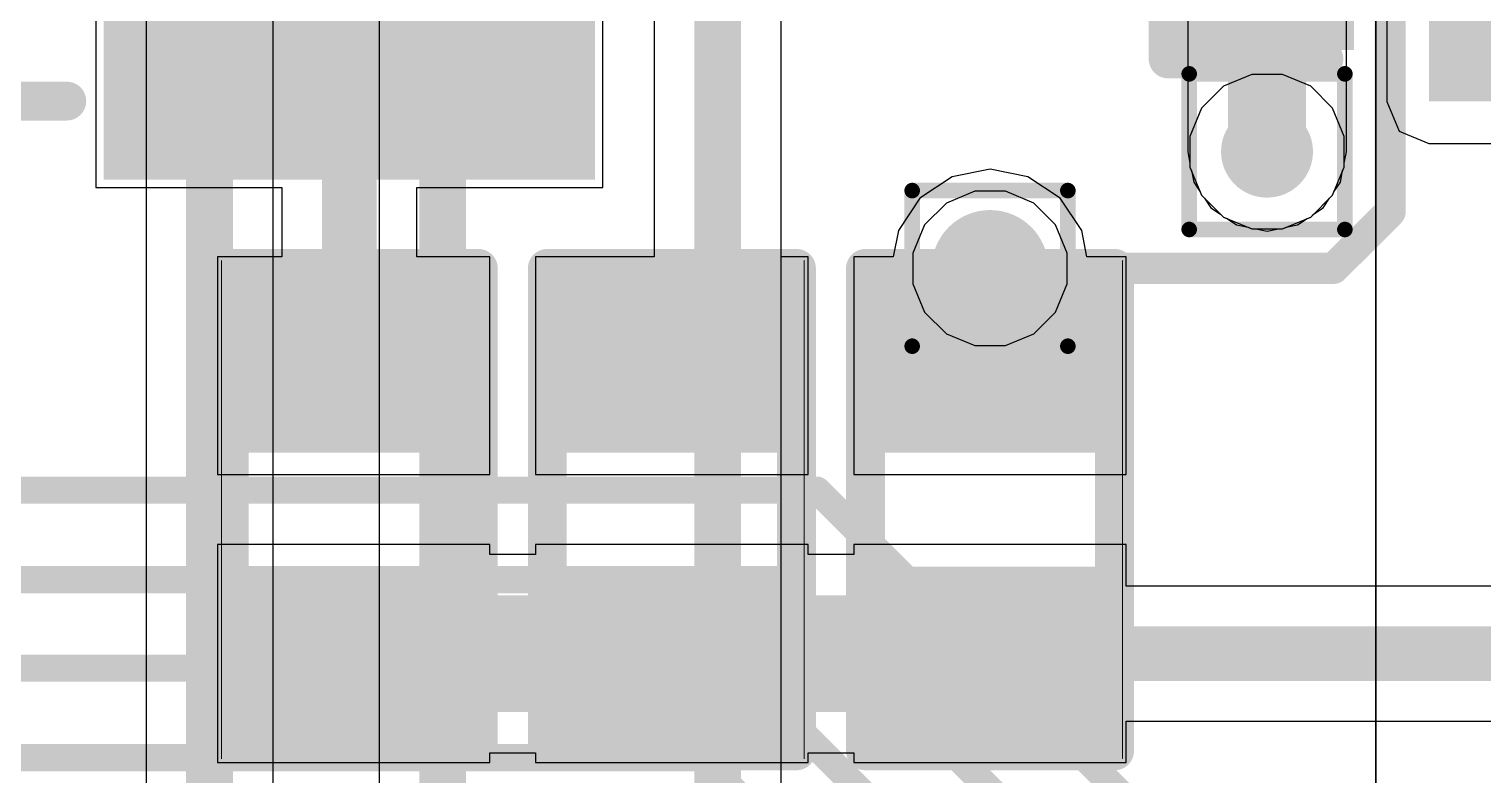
# Model space of a CAD drawing. Header units: inches. Extents: x -6 to 284, y -12 to 154.
# Drawn here: x 27.445 to 32.189, y 12.894 to 15.329 of the extents above; entities that cross this region are included whole.
import ezdxf

# ---------------------------------------------------------------- set-up
doc = ezdxf.new("R2010")
doc.units = ezdxf.units.IN
for name, color, linetype in [('Bottom Layer', 5, 'Continuous'), ('Bottom Overlay', 54, 'Continuous'), ('Bottom Paste', 16, 'Continuous'), ('Bottom Solder', 6, 'Continuous'), ('Drill Drawing', 1, 'Continuous'), ('GND-1', 16, 'Continuous'), ('GND-2', 90, 'Continuous'), ('GND-3', 216, 'Continuous'), ('GND-4', 54, 'Continuous'), ('PWR-1', 156, 'Continuous'), ('PWR-2', 130, 'Continuous'), ('Signal L1', 76, 'Continuous'), ('Signal L2', 6, 'Continuous'), ('Top Layer', 1, 'Continuous'), ('Via Holes', 16, 'Continuous')]:
    doc.layers.add(name, color=color, linetype=linetype)

# ---------------------------------------------------------------- blocks, each defined once
blk = doc.blocks.new('SMD3225_4P_B_121')
at = {"layer": 'Bottom Layer'}
for points in [[(-1.8, 1.45), (-0.4, 1.45), (-0.4, 0.25), (-1.8, 0.25)], [(0.4, 1.45), (1.8, 1.45), (1.8, 0.25), (0.4, 0.25)], [(-1.8, -0.25), (-0.4, -0.25), (-0.4, -1.45), (-1.8, -1.45)], [(0.4, -0.25), (1.8, -0.25), (1.8, -1.45), (0.4, -1.45)]]:
    blk.add_hatch(color=5, dxfattribs=at).paths.add_polyline_path(points)
at = {"layer": 'Bottom Paste'}
for points in [[(-1.8, 1.45), (-0.4, 1.45), (-0.4, 0.25), (-1.8, 0.25)], [(0.4, 1.45), (1.8, 1.45), (1.8, 0.25), (0.4, 0.25)], [(-1.8, -0.25), (-0.4, -0.25), (-0.4, -1.45), (-1.8, -1.45)], [(0.4, -0.25), (1.8, -0.25), (1.8, -1.45), (0.4, -1.45)]]:
    blk.add_hatch(color=16, dxfattribs=at).paths.add_polyline_path(points)
at = {"layer": 'Bottom Solder'}
for points in [[(-1.9016, 1.5516), (-0.2984, 1.5516), (-0.2984, 0.1484), (-1.9016, 0.1484)], [(0.2984, 1.5516), (1.9016, 1.5516), (1.9016, 0.1484), (0.2984, 0.1484)], [(-1.9016, -0.1484), (-0.2984, -0.1484), (-0.2984, -1.5516), (-1.9016, -1.5516)], [(0.2984, -0.1484), (1.9016, -0.1484), (1.9016, -1.5516), (0.2984, -1.5516)]]:
    blk.add_hatch(color=6, dxfattribs=at).paths.add_polyline_path(points)
at = {"layer": 'Bottom Overlay'}
for points in [[(-0.2032, 1.2954, 0.127, 0.127, 0), (0.1778, 1.2954, 0.127, 0.127, 0)], [(-2.0828, 0.9652, 0.127, 0.127, 0), (-1.9558, 0.8382, 0.127, 0.127, 0)], [(-2.0828, 0.7112, 0.127, 0.127, 0), (-2.0828, 0.9652, 0.127, 0.127, 0)], [(-2.0828, 0.7112, 0.127, 0.127, 0), (-1.9558, 0.8382, 0.127, 0.127, 0)], [(-1.651, 0.1016, 0.127, 0.127, 0), (-1.651, -0.0762, 0.127, 0.127, 0)], [(1.651, -0.0762, 0.127, 0.127, 0), (1.651, 0.1016, 0.127, 0.127, 0)], [(-0.2032, -1.2954, 0.127, 0.127, 0), (0.1778, -1.2954, 0.127, 0.127, 0)]]:
    blk.add_lwpolyline(points, format="xyseb", dxfattribs=at)
for points in [[(-0.2349, 1.2954, 0.0635, 0.0635, 1), (-0.1714, 1.2954, 0.0635, 0.0635, 1)], [(0.1461, 1.2954, 0.0635, 0.0635, 1), (0.2095, 1.2954, 0.0635, 0.0635, 1)], [(-2.1145, 0.9652, 0.0635, 0.0635, 1), (-2.0511, 0.9652, 0.0635, 0.0635, 1)], [(-2.1145, 0.9652, 0.0635, 0.0635, 1), (-2.0511, 0.9652, 0.0635, 0.0635, 1)], [(-1.9875, 0.8382, 0.0635, 0.0635, 1), (-1.9241, 0.8382, 0.0635, 0.0635, 1)], [(-1.9875, 0.8382, 0.0635, 0.0635, 1), (-1.9241, 0.8382, 0.0635, 0.0635, 1)], [(-2.1145, 0.7112, 0.0635, 0.0635, 1), (-2.0511, 0.7112, 0.0635, 0.0635, 1)], [(-2.1145, 0.7112, 0.0635, 0.0635, 1), (-2.0511, 0.7112, 0.0635, 0.0635, 1)], [(-1.6827, 0.1016, 0.0635, 0.0635, 1), (-1.6193, 0.1016, 0.0635, 0.0635, 1)], [(1.6193, 0.1016, 0.0635, 0.0635, 1), (1.6827, 0.1016, 0.0635, 0.0635, 1)], [(-1.6827, -0.0762, 0.0635, 0.0635, 1), (-1.6192, -0.0762, 0.0635, 0.0635, 1)], [(1.6193, -0.0762, 0.0635, 0.0635, 1), (1.6827, -0.0762, 0.0635, 0.0635, 1)], [(-0.2349, -1.2954, 0.0635, 0.0635, 1), (-0.1714, -1.2954, 0.0635, 0.0635, 1)], [(0.1461, -1.2954, 0.0635, 0.0635, 1), (0.2095, -1.2954, 0.0635, 0.0635, 1)]]:
    blk.add_lwpolyline(points, format="xyseb", close=True, dxfattribs=at)
blk = doc.blocks.new('R___0402_B_167')
at = {"layer": 'Bottom Layer'}
for points in [[(-0.2413, 0.3175), (-0.2413, -0.3175), (-0.6985, -0.3175), (-0.6985, 0.3175)], [(0.6985, 0.3175), (0.6985, -0.3175), (0.2413, -0.3175), (0.2413, 0.3175)]]:
    blk.add_hatch(color=5, dxfattribs=at).paths.add_polyline_path(points)
at = {"layer": 'Bottom Paste'}
for points in [[(-0.2413, 0.3175), (-0.2413, -0.3175), (-0.6985, -0.3175), (-0.6985, 0.3175)], [(0.6985, 0.3175), (0.6985, -0.3175), (0.2413, -0.3175), (0.2413, 0.3175)]]:
    blk.add_hatch(color=16, dxfattribs=at).paths.add_polyline_path(points)
at = {"layer": 'Bottom Solder'}
for points in [[(-0.1863, 0.3725), (-0.1863, -0.3725), (-0.7535, -0.3725), (-0.7535, 0.3725)], [(0.7535, 0.3725), (0.7535, -0.3725), (0.1863, -0.3725), (0.1863, 0.3725)]]:
    blk.add_hatch(color=6, dxfattribs=at).paths.add_polyline_path(points)
at = {"layer": 'Bottom Overlay'}
for points in [[(-0.7874, 0.4064, 0.127, 0.127, 0), (0.7874, 0.4064, 0.127, 0.127, 0)], [(-0.7874, 0.4064, 0.127, 0.127, 0), (-0.7874, -0.4064, 0.127, 0.127, 0)], [(-0.8128, 0.4318, 0.00323, 0.00323, 0), (0.8128, 0.4318, 0.00323, 0.00323, 0)], [(0.7874, 0.4064, 0.127, 0.127, 0), (0.7874, -0.4064, 0.127, 0.127, 0)], [(-0.7874, -0.4064, 0.127, 0.127, 0), (0.7874, -0.4064, 0.127, 0.127, 0)]]:
    blk.add_lwpolyline(points, format="xyseb", dxfattribs=at)
for points in [[(-0.8191, 0.4064, 0.0635, 0.0635, 1), (-0.7556, 0.4064, 0.0635, 0.0635, 1)], [(-0.8191, 0.4064, 0.0635, 0.0635, 1), (-0.7556, 0.4064, 0.0635, 0.0635, 1)], [(-0.8136, 0.4318, 0.00161, 0.00161, 1), (-0.812, 0.4318, 0.00161, 0.00161, 1)], [(0.7556, 0.4064, 0.0635, 0.0635, 1), (0.8191, 0.4064, 0.0635, 0.0635, 1)], [(0.7556, 0.4064, 0.0635, 0.0635, 1), (0.8191, 0.4064, 0.0635, 0.0635, 1)], [(0.812, 0.4318, 0.00161, 0.00161, 1), (0.8136, 0.4318, 0.00161, 0.00161, 1)], [(-0.8191, -0.4064, 0.0635, 0.0635, 1), (-0.7556, -0.4064, 0.0635, 0.0635, 1)], [(-0.8191, -0.4064, 0.0635, 0.0635, 1), (-0.7556, -0.4064, 0.0635, 0.0635, 1)], [(0.7556, -0.4064, 0.0635, 0.0635, 1), (0.8191, -0.4064, 0.0635, 0.0635, 1)], [(0.7556, -0.4064, 0.0635, 0.0635, 1), (0.8191, -0.4064, 0.0635, 0.0635, 1)]]:
    blk.add_lwpolyline(points, format="xyseb", close=True, dxfattribs=at)
blk = doc.blocks.new('R___0402_B_168')
at = {"layer": 'Bottom Layer'}
for points in [[(-0.2413, 0.3175), (-0.2413, -0.3175), (-0.6985, -0.3175), (-0.6985, 0.3175)], [(0.6985, 0.3175), (0.6985, -0.3175), (0.2413, -0.3175), (0.2413, 0.3175)]]:
    blk.add_hatch(color=5, dxfattribs=at).paths.add_polyline_path(points)
at = {"layer": 'Bottom Paste'}
for points in [[(-0.2413, 0.3175), (-0.2413, -0.3175), (-0.6985, -0.3175), (-0.6985, 0.3175)], [(0.6985, 0.3175), (0.6985, -0.3175), (0.2413, -0.3175), (0.2413, 0.3175)]]:
    blk.add_hatch(color=16, dxfattribs=at).paths.add_polyline_path(points)
at = {"layer": 'Bottom Solder'}
for points in [[(-0.1863, 0.3725), (-0.1863, -0.3725), (-0.7535, -0.3725), (-0.7535, 0.3725)], [(0.7535, 0.3725), (0.7535, -0.3725), (0.1863, -0.3725), (0.1863, 0.3725)]]:
    blk.add_hatch(color=6, dxfattribs=at).paths.add_polyline_path(points)
at = {"layer": 'Bottom Overlay'}
for points in [[(0.7874, 0.4064, 0.127, 0.127, 0), (-0.7874, 0.4064, 0.127, 0.127, 0)], [(-0.7874, -0.4064, 0.127, 0.127, 0), (-0.7874, 0.4064, 0.127, 0.127, 0)], [(0.8128, 0.4318, 0.00323, 0.00323, 0), (-0.8128, 0.4318, 0.00323, 0.00323, 0)], [(0.7874, -0.4064, 0.127, 0.127, 0), (0.7874, 0.4064, 0.127, 0.127, 0)], [(0.7874, -0.4064, 0.127, 0.127, 0), (-0.7874, -0.4064, 0.127, 0.127, 0)]]:
    blk.add_lwpolyline(points, format="xyseb", dxfattribs=at)
for points in [[(-0.8191, 0.4064, 0.0635, 0.0635, 1), (-0.7556, 0.4064, 0.0635, 0.0635, 1)], [(-0.8191, 0.4064, 0.0635, 0.0635, 1), (-0.7556, 0.4064, 0.0635, 0.0635, 1)], [(-0.8136, 0.4318, 0.00161, 0.00161, 1), (-0.812, 0.4318, 0.00161, 0.00161, 1)], [(0.7556, 0.4064, 0.0635, 0.0635, 1), (0.8191, 0.4064, 0.0635, 0.0635, 1)], [(0.7556, 0.4064, 0.0635, 0.0635, 1), (0.8191, 0.4064, 0.0635, 0.0635, 1)], [(0.812, 0.4318, 0.00161, 0.00161, 1), (0.8136, 0.4318, 0.00161, 0.00161, 1)], [(-0.8191, -0.4064, 0.0635, 0.0635, 1), (-0.7556, -0.4064, 0.0635, 0.0635, 1)], [(-0.8191, -0.4064, 0.0635, 0.0635, 1), (-0.7556, -0.4064, 0.0635, 0.0635, 1)], [(0.7556, -0.4064, 0.0635, 0.0635, 1), (0.8191, -0.4064, 0.0635, 0.0635, 1)], [(0.7556, -0.4064, 0.0635, 0.0635, 1), (0.8191, -0.4064, 0.0635, 0.0635, 1)]]:
    blk.add_lwpolyline(points, format="xyseb", close=True, dxfattribs=at)
blk = doc.blocks.new('R___0402_B_233')
at = {"layer": 'Bottom Layer'}
for points in [[(-0.2413, 0.3175), (-0.2413, -0.3175), (-0.6985, -0.3175), (-0.6985, 0.3175)], [(0.6985, 0.3175), (0.6985, -0.3175), (0.2413, -0.3175), (0.2413, 0.3175)]]:
    blk.add_hatch(color=5, dxfattribs=at).paths.add_polyline_path(points)
at = {"layer": 'Bottom Paste'}
for points in [[(-0.2413, 0.3175), (-0.2413, -0.3175), (-0.6985, -0.3175), (-0.6985, 0.3175)], [(0.6985, 0.3175), (0.6985, -0.3175), (0.2413, -0.3175), (0.2413, 0.3175)]]:
    blk.add_hatch(color=16, dxfattribs=at).paths.add_polyline_path(points)
at = {"layer": 'Bottom Solder'}
for points in [[(-0.1863, 0.3725), (-0.1863, -0.3725), (-0.7535, -0.3725), (-0.7535, 0.3725)], [(0.7535, 0.3725), (0.7535, -0.3725), (0.1863, -0.3725), (0.1863, 0.3725)]]:
    blk.add_hatch(color=6, dxfattribs=at).paths.add_polyline_path(points)
at = {"layer": 'Bottom Overlay'}
for points in [[(-0.7874, -0.4064, 0.127, 0.127, 0), (-0.7874, 0.4064, 0.127, 0.127, 0)], [(0.7874, 0.4064, 0.127, 0.127, 0), (-0.7874, 0.4064, 0.127, 0.127, 0)], [(0.8128, 0.4318, 0.00323, 0.00323, 0), (-0.8128, 0.4318, 0.00323, 0.00323, 0)], [(0.7874, -0.4064, 0.127, 0.127, 0), (0.7874, 0.4064, 0.127, 0.127, 0)], [(0.7874, -0.4064, 0.127, 0.127, 0), (-0.7874, -0.4064, 0.127, 0.127, 0)]]:
    blk.add_lwpolyline(points, format="xyseb", dxfattribs=at)
for points in [[(-0.8191, 0.4064, 0.0635, 0.0635, 1), (-0.7556, 0.4064, 0.0635, 0.0635, 1)], [(-0.8191, 0.4064, 0.0635, 0.0635, 1), (-0.7556, 0.4064, 0.0635, 0.0635, 1)], [(-0.8136, 0.4318, 0.00161, 0.00161, 1), (-0.812, 0.4318, 0.00161, 0.00161, 1)], [(0.7556, 0.4064, 0.0635, 0.0635, 1), (0.8191, 0.4064, 0.0635, 0.0635, 1)], [(0.7556, 0.4064, 0.0635, 0.0635, 1), (0.8191, 0.4064, 0.0635, 0.0635, 1)], [(0.812, 0.4318, 0.00161, 0.00161, 1), (0.8136, 0.4318, 0.00161, 0.00161, 1)], [(-0.8191, -0.4064, 0.0635, 0.0635, 1), (-0.7556, -0.4064, 0.0635, 0.0635, 1)], [(-0.8191, -0.4064, 0.0635, 0.0635, 1), (-0.7556, -0.4064, 0.0635, 0.0635, 1)], [(0.7556, -0.4064, 0.0635, 0.0635, 1), (0.8191, -0.4064, 0.0635, 0.0635, 1)], [(0.7556, -0.4064, 0.0635, 0.0635, 1), (0.8191, -0.4064, 0.0635, 0.0635, 1)]]:
    blk.add_lwpolyline(points, format="xyseb", close=True, dxfattribs=at)
blk = doc.blocks.new('C___0402_B_429')
at = {"layer": 'Bottom Layer'}
for points in [[(-0.2413, 0.3175), (-0.2413, -0.3175), (-0.6985, -0.3175), (-0.6985, 0.3175)], [(0.6985, 0.3175), (0.6985, -0.3175), (0.2413, -0.3175), (0.2413, 0.3175)]]:
    blk.add_hatch(color=5, dxfattribs=at).paths.add_polyline_path(points)
at = {"layer": 'Bottom Paste'}
for points in [[(-0.2413, 0.3175), (-0.2413, -0.3175), (-0.6985, -0.3175), (-0.6985, 0.3175)], [(0.6985, 0.3175), (0.6985, -0.3175), (0.2413, -0.3175), (0.2413, 0.3175)]]:
    blk.add_hatch(color=16, dxfattribs=at).paths.add_polyline_path(points)
at = {"layer": 'Bottom Solder'}
for points in [[(-0.1813, 0.3775), (-0.1813, -0.3775), (-0.7585, -0.3775), (-0.7585, 0.3775)], [(0.7585, 0.3775), (0.7585, -0.3775), (0.1813, -0.3775), (0.1813, 0.3775)]]:
    blk.add_hatch(color=6, dxfattribs=at).paths.add_polyline_path(points)
at = {"layer": 'Bottom Overlay'}
for points in [[(-0.2794, 0.4064, 0.127, 0.127, 0), (-0.7874, 0.4064, 0.127, 0.127, 0)], [(-0.7874, 0.4064, 0.127, 0.127, 0), (-0.7874, -0.4064, 0.127, 0.127, 0)], [(0.7874, 0.4064, 0.127, 0.127, 0), (0.2794, 0.4064, 0.127, 0.127, 0)], [(0.7874, 0.4064, 0.127, 0.127, 0), (0.7874, -0.4064, 0.127, 0.127, 0)], [(-0.2794, -0.4064, 0.127, 0.127, 0), (-0.7874, -0.4064, 0.127, 0.127, 0)], [(0.7874, -0.4064, 0.127, 0.127, 0), (0.2794, -0.4064, 0.127, 0.127, 0)]]:
    blk.add_lwpolyline(points, format="xyseb", dxfattribs=at)
for points in [[(-0.8191, 0.4064, 0.0635, 0.0635, 1), (-0.7556, 0.4064, 0.0635, 0.0635, 1)], [(-0.8191, 0.4064, 0.0635, 0.0635, 1), (-0.7556, 0.4064, 0.0635, 0.0635, 1)], [(-0.3111, 0.4064, 0.0635, 0.0635, 1), (-0.2477, 0.4064, 0.0635, 0.0635, 1)], [(0.2477, 0.4064, 0.0635, 0.0635, 1), (0.3112, 0.4064, 0.0635, 0.0635, 1)], [(0.7556, 0.4064, 0.0635, 0.0635, 1), (0.8191, 0.4064, 0.0635, 0.0635, 1)], [(0.7556, 0.4064, 0.0635, 0.0635, 1), (0.8191, 0.4064, 0.0635, 0.0635, 1)], [(-0.8191, -0.4064, 0.0635, 0.0635, 1), (-0.7556, -0.4064, 0.0635, 0.0635, 1)], [(-0.8191, -0.4064, 0.0635, 0.0635, 1), (-0.7556, -0.4064, 0.0635, 0.0635, 1)], [(-0.3111, -0.4064, 0.0635, 0.0635, 1), (-0.2477, -0.4064, 0.0635, 0.0635, 1)], [(0.2477, -0.4064, 0.0635, 0.0635, 1), (0.3112, -0.4064, 0.0635, 0.0635, 1)], [(0.7556, -0.4064, 0.0635, 0.0635, 1), (0.8191, -0.4064, 0.0635, 0.0635, 1)], [(0.7556, -0.4064, 0.0635, 0.0635, 1), (0.8191, -0.4064, 0.0635, 0.0635, 1)]]:
    blk.add_lwpolyline(points, format="xyseb", close=True, dxfattribs=at)

msp = doc.modelspace()

# ---------------------------------------------------------------- hatches: boundary and pattern name
at = {"layer": 'Bottom Layer'}
msp.add_hatch(color=5, dxfattribs=at).paths.add_polyline_path([(32.0133, 15.0924), (33.7849, 15.0924), (33.7849, 17.0111), (32.0133, 17.0111)])
h = msp.add_hatch(color=5, dxfattribs=at)
edge = h.paths.add_edge_path()
edge.add_arc((31.4849, 14.9283), 0.15, 0, 360)
h = msp.add_hatch(color=5, dxfattribs=at)
edge = h.paths.add_edge_path()
edge.add_arc((30.581, 14.5473), 0.15, 0, 360)
at = {"layer": 'GND-1'}
h = msp.add_hatch(color=16, dxfattribs=at)
edge = h.paths.add_edge_path()
edge.add_arc((31.4849, 14.9283), 0.15, 0, 360)
h = msp.add_hatch(color=16, dxfattribs=at)
edge = h.paths.add_edge_path()
edge.add_arc((30.581, 14.5473), 0.15, 0, 360)
at = {"layer": 'GND-2'}
h = msp.add_hatch(color=90, dxfattribs=at)
edge = h.paths.add_edge_path()
edge.add_arc((31.4849, 14.9283), 0.15, 0, 360)
h = msp.add_hatch(color=90, dxfattribs=at)
edge = h.paths.add_edge_path()
edge.add_arc((30.581, 14.5473), 0.15, 0, 360)
at = {"layer": 'GND-3'}
h = msp.add_hatch(color=216, dxfattribs=at)
edge = h.paths.add_edge_path()
edge.add_arc((31.4849, 14.9283), 0.15, 0, 360)
h = msp.add_hatch(color=216, dxfattribs=at)
edge = h.paths.add_edge_path()
edge.add_arc((30.581, 14.5473), 0.15, 0, 360)
at = {"layer": 'GND-4'}
h = msp.add_hatch(color=54, dxfattribs=at)
edge = h.paths.add_edge_path()
edge.add_arc((31.4849, 14.9283), 0.15, 0, 360)
h = msp.add_hatch(color=54, dxfattribs=at)
edge = h.paths.add_edge_path()
edge.add_arc((30.581, 14.5473), 0.15, 0, 360)
at = {"layer": 'PWR-1'}
h = msp.add_hatch(color=156, dxfattribs=at)
edge = h.paths.add_edge_path()
edge.add_arc((31.4849, 14.9283), 0.15, 0, 360)
h = msp.add_hatch(color=156, dxfattribs=at)
edge = h.paths.add_edge_path()
edge.add_arc((30.581, 14.5473), 0.15, 0, 360)
at = {"layer": 'PWR-2'}
h = msp.add_hatch(color=130, dxfattribs=at)
edge = h.paths.add_edge_path()
edge.add_arc((31.4849, 14.9283), 0.15, 0, 360)
h = msp.add_hatch(color=130, dxfattribs=at)
edge = h.paths.add_edge_path()
edge.add_arc((30.581, 14.5473), 0.15, 0, 360)
at = {"layer": 'Signal L1'}
h = msp.add_hatch(color=76, dxfattribs=at)
edge = h.paths.add_edge_path()
edge.add_arc((31.4849, 14.9283), 0.15, 0, 360)
h = msp.add_hatch(color=76, dxfattribs=at)
edge = h.paths.add_edge_path()
edge.add_arc((30.581, 14.5473), 0.15, 0, 360)
at = {"layer": 'Signal L2'}
h = msp.add_hatch(color=6, dxfattribs=at)
edge = h.paths.add_edge_path()
edge.add_arc((31.4849, 14.9283), 0.15, 0, 360)
h = msp.add_hatch(color=6, dxfattribs=at)
edge = h.paths.add_edge_path()
edge.add_arc((30.581, 14.5473), 0.15, 0, 360)
at = {"layer": 'Top Layer'}
h = msp.add_hatch(color=1, dxfattribs=at)
edge = h.paths.add_edge_path()
edge.add_arc((31.4849, 14.9283), 0.15, 0, 360)
h = msp.add_hatch(color=1, dxfattribs=at)
edge = h.paths.add_edge_path()
edge.add_arc((30.581, 14.5473), 0.15, 0, 360)
at = {"layer": 'Via Holes'}
h = msp.add_hatch(color=7, dxfattribs=at)
edge = h.paths.add_edge_path()
edge.add_arc((31.4849, 14.9283), 0.075, 0, 360)
h = msp.add_hatch(color=7, dxfattribs=at)
edge = h.paths.add_edge_path()
edge.add_arc((30.581, 14.5473), 0.075, 0, 360)

# ---------------------------------------------------------------- linework, layer by layer
at = {"layer": 'Bottom Layer'}
for p, q in [((31.8759, 17.0111), (31.8759, 15.0924)), ((29.4851, 16.6416), (29.4851, 14.5854)), ((29.8994, 14.5854), (29.8994, 16.6416)), ((27.6636, 16.2658), (27.6636, 14.8118)), ((29.3176, 14.8118), (29.3176, 16.2658)), ((31.3424, 15.1416), (31.2716, 15.0708)), ((31.4349, 15.1799), (31.3424, 15.1416)), ((31.535, 15.1799), (31.4349, 15.1799)), ((31.6275, 15.1416), (31.535, 15.1799)), ((31.6982, 15.0708), (31.6275, 15.1416)), ((31.8759, 15.0924), (31.9161, 14.9952)), ((31.2716, 15.0708), (31.2333, 14.9783)), ((31.7365, 14.9783), (31.6982, 15.0708)), ((31.9161, 14.9952), (32.0133, 14.9549)), ((31.2333, 14.9783), (31.2333, 14.8782)), ((31.7365, 14.8782), (31.7365, 14.9783)), ((32.0133, 14.9549), (33.7849, 14.9549)), ((30.581, 14.871), (30.4572, 14.8464)), ((30.7049, 14.8464), (30.581, 14.871)), ((31.2333, 14.8782), (31.2716, 14.7858)), ((31.6982, 14.7858), (31.7365, 14.8782)), ((27.6636, 14.8118), (28.2705, 14.8118)), ((28.2705, 14.8118), (28.2705, 14.5854)), ((28.7107, 14.5854), (28.7107, 14.8118)), ((28.7107, 14.8118), (29.3176, 14.8118)), ((30.4572, 14.8464), (30.3521, 14.7762)), ((30.8099, 14.7762), (30.7049, 14.8464)), ((30.3521, 14.7762), (30.282, 14.6712)), ((30.8801, 14.6712), (30.8099, 14.7762)), ((31.2716, 14.7858), (31.3424, 14.715)), ((31.6275, 14.715), (31.6982, 14.7858)), ((31.3424, 14.715), (31.4349, 14.6767)), ((31.535, 14.6767), (31.6275, 14.715)), ((30.282, 14.6712), (30.2649, 14.5854)), ((30.8972, 14.5854), (30.8801, 14.6712)), ((31.4349, 14.6767), (31.535, 14.6767)), ((28.2705, 14.5854), (28.0604, 14.5854)), ((28.0604, 14.5854), (28.0604, 13.8742)), ((28.9494, 14.5854), (28.7107, 14.5854)), ((28.9494, 13.8742), (28.9494, 14.5854)), ((29.4851, 14.5854), (29.0984, 14.5854)), ((29.0984, 14.5854), (29.0984, 13.8742)), ((29.9874, 14.5854), (29.8994, 14.5854)), ((29.9874, 13.8742), (29.9874, 14.5854)), ((30.2649, 14.5854), (30.1365, 14.5854)), ((30.1365, 14.5854), (30.1365, 13.8742)), ((31.0255, 14.5854), (30.8972, 14.5854)), ((31.0255, 13.8742), (31.0255, 14.5854)), ((28.0604, 13.8742), (28.9494, 13.8742)), ((29.0984, 13.8742), (29.9874, 13.8742)), ((30.1365, 13.8742), (31.0255, 13.8742)), ((28.9494, 13.6456), (28.0604, 13.6456)), ((28.0604, 13.6456), (28.0604, 12.9344)), ((28.9494, 13.6137), (28.9494, 13.6456)), ((29.9874, 13.6456), (29.0984, 13.6456)), ((29.0984, 13.6456), (29.0984, 13.6137)), ((29.9874, 13.6137), (29.9874, 13.6456)), ((31.0255, 13.6456), (30.1365, 13.6456)), ((30.1365, 13.6456), (30.1365, 13.6137)), ((31.0255, 13.51), (31.0255, 13.6456)), ((29.0984, 13.6137), (28.9494, 13.6137)), ((30.1365, 13.6137), (29.9874, 13.6137)), ((32.3177, 13.51), (31.0255, 13.51)), ((31.0255, 12.9344), (31.0255, 13.0697)), ((31.0255, 13.0697), (32.4089, 13.0697)), ((28.9494, 12.9344), (28.9494, 12.9663)), ((28.9494, 12.9663), (29.0984, 12.9663)), ((29.0984, 12.9663), (29.0984, 12.9344)), ((29.9874, 12.9344), (29.9874, 12.9663)), ((29.9874, 12.9663), (30.1365, 12.9663)), ((30.1365, 12.9663), (30.1365, 12.9344)), ((28.0604, 12.9344), (28.9494, 12.9344)), ((29.0984, 12.9344), (29.9874, 12.9344)), ((30.1365, 12.9344), (31.0255, 12.9344))]:
    msp.add_line(p, q, dxfattribs=at)
for points in [[(29.6923, 14.1175, 0.1524, 0.1524, 0), (29.6923, 16.6416, 0.1524, 0.1524, 0)], [(28.4906, 14.1468, 0.1778, 0.1778, 0), (28.4906, 15.5388, 0.1778, 0.1778, 0)], [(30.581, 14.2298, 0.381, 0.381, 0), (30.581, 14.5473, 0.381, 0.381, 0)], [(28.8605, 13.29, 0.381, 0.381, 0), (29.5429, 13.29, 0.381, 0.381, 0)], [(29.5429, 13.29, 0.381, 0.381, 0), (30.581, 13.29, 0.381, 0.381, 0)], [(30.454, 13.2898, 0.1778, 0.1778, 0), (32.4089, 13.2898, 0.1778, 0.1778, 0)]]:
    msp.add_lwpolyline(points, format="xyseb", dxfattribs=at)
for points in [[(30.4858, 14.5473, 0.1905, 0.1905, 1), (30.6763, 14.5473, 0.1905, 0.1905, 1)], [(30.4858, 14.2298, 0.1905, 0.1905, 1), (30.6763, 14.2298, 0.1905, 0.1905, 1)], [(28.4462, 14.1468, 0.0889, 0.0889, 1), (28.5351, 14.1468, 0.0889, 0.0889, 1)], [(29.6542, 14.1175, 0.0762, 0.0762, 1), (29.7304, 14.1175, 0.0762, 0.0762, 1)], [(28.7653, 13.29, 0.1905, 0.1905, 1), (28.9558, 13.29, 0.1905, 0.1905, 1)], [(29.4477, 13.29, 0.1905, 0.1905, 1), (29.6382, 13.29, 0.1905, 0.1905, 1)], [(29.4477, 13.29, 0.1905, 0.1905, 1), (29.6382, 13.29, 0.1905, 0.1905, 1)], [(30.4858, 13.29, 0.1905, 0.1905, 1), (30.6763, 13.29, 0.1905, 0.1905, 1)], [(30.4096, 13.2898, 0.0889, 0.0889, 1), (30.4985, 13.2898, 0.0889, 0.0889, 1)]]:
    msp.add_lwpolyline(points, format="xyseb", close=True, dxfattribs=at)
at = {"layer": 'Drill Drawing'}
for points in [[(31.2309, 15.1823, 0.0508, 0.0508, 0), (31.7389, 15.1823, 0.0508, 0.0508, 0)], [(31.2309, 14.6743, 0.0508, 0.0508, 0), (31.2309, 15.1823, 0.0508, 0.0508, 0)], [(31.7389, 14.6743, 0.0508, 0.0508, 0), (31.7389, 15.1823, 0.0508, 0.0508, 0)], [(30.327, 14.8013, 0.0508, 0.0508, 0), (30.835, 14.8013, 0.0508, 0.0508, 0)], [(30.327, 14.2933, 0.0508, 0.0508, 0), (30.327, 14.8013, 0.0508, 0.0508, 0)], [(30.835, 14.2933, 0.0508, 0.0508, 0), (30.835, 14.8013, 0.0508, 0.0508, 0)], [(31.2309, 14.6743, 0.0508, 0.0508, 0), (31.7389, 14.6743, 0.0508, 0.0508, 0)], [(30.327, 14.2933, 0.0508, 0.0508, 0), (30.835, 14.2933, 0.0508, 0.0508, 0)]]:
    msp.add_lwpolyline(points, format="xyseb", dxfattribs=at)
for points in [[(31.2182, 15.1823, 0.0254, 0.0254, 1), (31.2436, 15.1823, 0.0254, 0.0254, 1)], [(31.2182, 15.1823, 0.0254, 0.0254, 1), (31.2436, 15.1823, 0.0254, 0.0254, 1)], [(31.7262, 15.1823, 0.0254, 0.0254, 1), (31.7516, 15.1823, 0.0254, 0.0254, 1)], [(31.7262, 15.1823, 0.0254, 0.0254, 1), (31.7516, 15.1823, 0.0254, 0.0254, 1)], [(30.3143, 14.8013, 0.0254, 0.0254, 1), (30.3397, 14.8013, 0.0254, 0.0254, 1)], [(30.3143, 14.8013, 0.0254, 0.0254, 1), (30.3397, 14.8013, 0.0254, 0.0254, 1)], [(30.8223, 14.8013, 0.0254, 0.0254, 1), (30.8477, 14.8013, 0.0254, 0.0254, 1)], [(30.8223, 14.8013, 0.0254, 0.0254, 1), (30.8477, 14.8013, 0.0254, 0.0254, 1)], [(31.2182, 14.6743, 0.0254, 0.0254, 1), (31.2436, 14.6743, 0.0254, 0.0254, 1)], [(31.2182, 14.6743, 0.0254, 0.0254, 1), (31.2436, 14.6743, 0.0254, 0.0254, 1)], [(31.7262, 14.6743, 0.0254, 0.0254, 1), (31.7516, 14.6743, 0.0254, 0.0254, 1)], [(31.7262, 14.6743, 0.0254, 0.0254, 1), (31.7516, 14.6743, 0.0254, 0.0254, 1)], [(30.3143, 14.2933, 0.0254, 0.0254, 1), (30.3397, 14.2933, 0.0254, 0.0254, 1)], [(30.3143, 14.2933, 0.0254, 0.0254, 1), (30.3397, 14.2933, 0.0254, 0.0254, 1)], [(30.8223, 14.2933, 0.0254, 0.0254, 1), (30.8477, 14.2933, 0.0254, 0.0254, 1)], [(30.8223, 14.2933, 0.0254, 0.0254, 1), (30.8477, 14.2933, 0.0254, 0.0254, 1)]]:
    msp.add_lwpolyline(points, format="xyseb", close=True, dxfattribs=at)
at = {"layer": 'GND-1'}
for p, q in [((31.3424, 15.1416), (31.2716, 15.0708)), ((31.4349, 15.1799), (31.3424, 15.1416)), ((31.535, 15.1799), (31.4349, 15.1799)), ((31.6275, 15.1416), (31.535, 15.1799)), ((31.6982, 15.0708), (31.6275, 15.1416)), ((31.2716, 15.0708), (31.2333, 14.9783)), ((31.7365, 14.9783), (31.6982, 15.0708)), ((31.2333, 14.9783), (31.2333, 14.8782)), ((31.7365, 14.8782), (31.7365, 14.9783)), ((31.2333, 14.8782), (31.2716, 14.7858)), ((31.6982, 14.7858), (31.7365, 14.8782)), ((30.4385, 14.7606), (30.3677, 14.6898)), ((30.531, 14.7989), (30.4385, 14.7606)), ((30.6311, 14.7989), (30.531, 14.7989)), ((30.7236, 14.7606), (30.6311, 14.7989)), ((30.7943, 14.6898), (30.7236, 14.7606)), ((31.2716, 14.7858), (31.3424, 14.715)), ((31.6275, 14.715), (31.6982, 14.7858)), ((31.3424, 14.715), (31.4349, 14.6767)), ((31.535, 14.6767), (31.6275, 14.715)), ((30.3677, 14.6898), (30.3294, 14.5973)), ((30.8326, 14.5973), (30.7943, 14.6898)), ((31.4349, 14.6767), (31.535, 14.6767)), ((30.3294, 14.5973), (30.3294, 14.4972)), ((30.8326, 14.4972), (30.8326, 14.5973)), ((30.3294, 14.4972), (30.3677, 14.4048)), ((30.7943, 14.4048), (30.8326, 14.4972)), ((30.3677, 14.4048), (30.4385, 14.334)), ((30.7236, 14.334), (30.7943, 14.4048)), ((30.4385, 14.334), (30.531, 14.2957)), ((30.6311, 14.2957), (30.7236, 14.334)), ((30.531, 14.2957), (30.6311, 14.2957))]:
    msp.add_line(p, q, dxfattribs=at)
at = {"layer": 'GND-2'}
for p, q in [((31.3424, 15.1416), (31.2716, 15.0708)), ((31.4349, 15.1799), (31.3424, 15.1416)), ((31.535, 15.1799), (31.4349, 15.1799)), ((31.6275, 15.1416), (31.535, 15.1799)), ((31.6982, 15.0708), (31.6275, 15.1416)), ((31.2716, 15.0708), (31.2333, 14.9783)), ((31.7365, 14.9783), (31.6982, 15.0708)), ((31.2333, 14.9783), (31.2333, 14.8782)), ((31.7365, 14.8782), (31.7365, 14.9783)), ((31.2333, 14.8782), (31.2716, 14.7858)), ((31.6982, 14.7858), (31.7365, 14.8782)), ((30.4385, 14.7606), (30.3677, 14.6898)), ((30.531, 14.7989), (30.4385, 14.7606)), ((30.6311, 14.7989), (30.531, 14.7989)), ((30.7236, 14.7606), (30.6311, 14.7989)), ((30.7943, 14.6898), (30.7236, 14.7606)), ((31.2716, 14.7858), (31.3424, 14.715)), ((31.6275, 14.715), (31.6982, 14.7858)), ((31.3424, 14.715), (31.4349, 14.6767)), ((31.535, 14.6767), (31.6275, 14.715)), ((30.3677, 14.6898), (30.3294, 14.5973)), ((30.8326, 14.5973), (30.7943, 14.6898)), ((31.4349, 14.6767), (31.535, 14.6767)), ((30.3294, 14.5973), (30.3294, 14.4972)), ((30.8326, 14.4972), (30.8326, 14.5973)), ((30.3294, 14.4972), (30.3677, 14.4048)), ((30.7943, 14.4048), (30.8326, 14.4972)), ((30.3677, 14.4048), (30.4385, 14.334)), ((30.7236, 14.334), (30.7943, 14.4048)), ((30.4385, 14.334), (30.531, 14.2957)), ((30.6311, 14.2957), (30.7236, 14.334)), ((30.531, 14.2957), (30.6311, 14.2957))]:
    msp.add_line(p, q, dxfattribs=at)
at = {"layer": 'GND-3'}
for p, q in [((31.3424, 15.1416), (31.2716, 15.0708)), ((31.4349, 15.1799), (31.3424, 15.1416)), ((31.535, 15.1799), (31.4349, 15.1799)), ((31.6275, 15.1416), (31.535, 15.1799)), ((31.6982, 15.0708), (31.6275, 15.1416)), ((31.2716, 15.0708), (31.2333, 14.9783)), ((31.7365, 14.9783), (31.6982, 15.0708)), ((31.2333, 14.9783), (31.2333, 14.8782)), ((31.7365, 14.8782), (31.7365, 14.9783)), ((31.2333, 14.8782), (31.2716, 14.7858)), ((31.6982, 14.7858), (31.7365, 14.8782)), ((30.4385, 14.7606), (30.3677, 14.6898)), ((30.531, 14.7989), (30.4385, 14.7606)), ((30.6311, 14.7989), (30.531, 14.7989)), ((30.7236, 14.7606), (30.6311, 14.7989)), ((30.7943, 14.6898), (30.7236, 14.7606)), ((31.2716, 14.7858), (31.3424, 14.715)), ((31.6275, 14.715), (31.6982, 14.7858)), ((31.3424, 14.715), (31.4349, 14.6767)), ((31.535, 14.6767), (31.6275, 14.715)), ((30.3677, 14.6898), (30.3294, 14.5973)), ((30.8326, 14.5973), (30.7943, 14.6898)), ((31.4349, 14.6767), (31.535, 14.6767)), ((30.3294, 14.5973), (30.3294, 14.4972)), ((30.8326, 14.4972), (30.8326, 14.5973)), ((30.3294, 14.4972), (30.3677, 14.4048)), ((30.7943, 14.4048), (30.8326, 14.4972)), ((30.3677, 14.4048), (30.4385, 14.334)), ((30.7236, 14.334), (30.7943, 14.4048)), ((30.4385, 14.334), (30.531, 14.2957)), ((30.6311, 14.2957), (30.7236, 14.334)), ((30.531, 14.2957), (30.6311, 14.2957))]:
    msp.add_line(p, q, dxfattribs=at)
at = {"layer": 'GND-4'}
for p, q in [((31.3424, 15.1416), (31.2716, 15.0708)), ((31.4349, 15.1799), (31.3424, 15.1416)), ((31.535, 15.1799), (31.4349, 15.1799)), ((31.6275, 15.1416), (31.535, 15.1799)), ((31.6982, 15.0708), (31.6275, 15.1416)), ((31.2716, 15.0708), (31.2333, 14.9783)), ((31.7365, 14.9783), (31.6982, 15.0708)), ((31.2333, 14.9783), (31.2333, 14.8782)), ((31.7365, 14.8782), (31.7365, 14.9783)), ((31.2333, 14.8782), (31.2716, 14.7858)), ((31.6982, 14.7858), (31.7365, 14.8782)), ((30.4385, 14.7606), (30.3677, 14.6898)), ((30.531, 14.7989), (30.4385, 14.7606)), ((30.6311, 14.7989), (30.531, 14.7989)), ((30.7236, 14.7606), (30.6311, 14.7989)), ((30.7943, 14.6898), (30.7236, 14.7606)), ((31.2716, 14.7858), (31.3424, 14.715)), ((31.6275, 14.715), (31.6982, 14.7858)), ((31.3424, 14.715), (31.4349, 14.6767)), ((31.535, 14.6767), (31.6275, 14.715)), ((30.3677, 14.6898), (30.3294, 14.5973)), ((30.8326, 14.5973), (30.7943, 14.6898)), ((31.4349, 14.6767), (31.535, 14.6767)), ((30.3294, 14.5973), (30.3294, 14.4972)), ((30.8326, 14.4972), (30.8326, 14.5973)), ((30.3294, 14.4972), (30.3677, 14.4048)), ((30.7943, 14.4048), (30.8326, 14.4972)), ((30.3677, 14.4048), (30.4385, 14.334)), ((30.7236, 14.334), (30.7943, 14.4048)), ((30.4385, 14.334), (30.531, 14.2957)), ((30.6311, 14.2957), (30.7236, 14.334)), ((30.531, 14.2957), (30.6311, 14.2957))]:
    msp.add_line(p, q, dxfattribs=at)
at = {"layer": 'PWR-1'}
for p, q in [((31.3424, 15.1416), (31.2716, 15.0708)), ((31.4349, 15.1799), (31.3424, 15.1416)), ((31.535, 15.1799), (31.4349, 15.1799)), ((31.6275, 15.1416), (31.535, 15.1799)), ((31.6982, 15.0708), (31.6275, 15.1416)), ((31.2716, 15.0708), (31.2333, 14.9783)), ((31.7365, 14.9783), (31.6982, 15.0708)), ((31.2333, 14.9783), (31.2333, 14.8782)), ((31.7365, 14.8782), (31.7365, 14.9783)), ((31.2333, 14.8782), (31.2716, 14.7858)), ((31.6982, 14.7858), (31.7365, 14.8782)), ((30.4385, 14.7606), (30.3677, 14.6898)), ((30.531, 14.7989), (30.4385, 14.7606)), ((30.6311, 14.7989), (30.531, 14.7989)), ((30.7236, 14.7606), (30.6311, 14.7989)), ((30.7943, 14.6898), (30.7236, 14.7606)), ((31.2716, 14.7858), (31.3424, 14.715)), ((31.6275, 14.715), (31.6982, 14.7858)), ((31.3424, 14.715), (31.4349, 14.6767)), ((31.535, 14.6767), (31.6275, 14.715)), ((30.3677, 14.6898), (30.3294, 14.5973)), ((30.8326, 14.5973), (30.7943, 14.6898)), ((31.4349, 14.6767), (31.535, 14.6767)), ((30.3294, 14.5973), (30.3294, 14.4972)), ((30.8326, 14.4972), (30.8326, 14.5973)), ((30.3294, 14.4972), (30.3677, 14.4048)), ((30.7943, 14.4048), (30.8326, 14.4972)), ((30.3677, 14.4048), (30.4385, 14.334)), ((30.7236, 14.334), (30.7943, 14.4048)), ((30.4385, 14.334), (30.531, 14.2957)), ((30.6311, 14.2957), (30.7236, 14.334)), ((30.531, 14.2957), (30.6311, 14.2957))]:
    msp.add_line(p, q, dxfattribs=at)
at = {"layer": 'PWR-2'}
for p, q in [((31.3424, 15.1416), (31.2716, 15.0708)), ((31.4349, 15.1799), (31.3424, 15.1416)), ((31.535, 15.1799), (31.4349, 15.1799)), ((31.6275, 15.1416), (31.535, 15.1799)), ((31.6982, 15.0708), (31.6275, 15.1416)), ((31.2716, 15.0708), (31.2333, 14.9783)), ((31.7365, 14.9783), (31.6982, 15.0708)), ((31.2333, 14.9783), (31.2333, 14.8782)), ((31.7365, 14.8782), (31.7365, 14.9783)), ((31.2333, 14.8782), (31.2716, 14.7858)), ((31.6982, 14.7858), (31.7365, 14.8782)), ((30.4385, 14.7606), (30.3677, 14.6898)), ((30.531, 14.7989), (30.4385, 14.7606)), ((30.6311, 14.7989), (30.531, 14.7989)), ((30.7236, 14.7606), (30.6311, 14.7989)), ((30.7943, 14.6898), (30.7236, 14.7606)), ((31.2716, 14.7858), (31.3424, 14.715)), ((31.6275, 14.715), (31.6982, 14.7858)), ((31.3424, 14.715), (31.4349, 14.6767)), ((31.535, 14.6767), (31.6275, 14.715)), ((30.3677, 14.6898), (30.3294, 14.5973)), ((30.8326, 14.5973), (30.7943, 14.6898)), ((31.4349, 14.6767), (31.535, 14.6767)), ((30.3294, 14.5973), (30.3294, 14.4972)), ((30.8326, 14.4972), (30.8326, 14.5973)), ((30.3294, 14.4972), (30.3677, 14.4048)), ((30.7943, 14.4048), (30.8326, 14.4972)), ((30.3677, 14.4048), (30.4385, 14.334)), ((30.7236, 14.334), (30.7943, 14.4048)), ((30.4385, 14.334), (30.531, 14.2957)), ((30.6311, 14.2957), (30.7236, 14.334)), ((30.531, 14.2957), (30.6311, 14.2957))]:
    msp.add_line(p, q, dxfattribs=at)
at = {"layer": 'Signal L1'}
for points in [[(23.7979, 13.8232, 0.0889, 0.0889, 0), (30.0168, 13.8232, 0.0889, 0.0889, 0)], [(30.0168, 13.8232, 0.0889, 0.0889, 0), (31.7937, 12.0463, 0.0889, 0.0889, 0)], [(23.9189, 13.5311, 0.0889, 0.0889, 0), (29.8958, 13.5311, 0.0889, 0.0889, 0)], [(29.8958, 13.5311, 0.0889, 0.0889, 0), (31.6727, 11.7542, 0.0889, 0.0889, 0)], [(24.0896, 13.2424, 0.0889, 0.0889, 0), (29.758, 13.2424, 0.0889, 0.0889, 0)], [(29.758, 13.2424, 0.0889, 0.0889, 0), (31.8141, 11.1863, 0.0889, 0.0889, 0)], [(24.2106, 12.9503, 0.0889, 0.0889, 0), (29.6371, 12.9503, 0.0889, 0.0889, 0)], [(29.6371, 12.9503, 0.0889, 0.0889, 0), (31.6931, 10.8942, 0.0889, 0.0889, 0)]]:
    msp.add_lwpolyline(points, format="xyseb", dxfattribs=at)
for points in [[(29.9945, 13.8232, 0.0445, 0.0445, 1), (30.039, 13.8232, 0.0445, 0.0445, 1)], [(29.9945, 13.8232, 0.0445, 0.0445, 1), (30.039, 13.8232, 0.0445, 0.0445, 1)], [(29.8735, 13.5311, 0.0445, 0.0445, 1), (29.918, 13.5311, 0.0445, 0.0445, 1)], [(29.8735, 13.5311, 0.0445, 0.0445, 1), (29.918, 13.5311, 0.0445, 0.0445, 1)], [(29.7358, 13.2424, 0.0445, 0.0445, 1), (29.7803, 13.2424, 0.0445, 0.0445, 1)], [(29.7358, 13.2424, 0.0445, 0.0445, 1), (29.7803, 13.2424, 0.0445, 0.0445, 1)], [(29.6148, 12.9503, 0.0445, 0.0445, 1), (29.6593, 12.9503, 0.0445, 0.0445, 1)], [(29.6148, 12.9503, 0.0445, 0.0445, 1), (29.6593, 12.9503, 0.0445, 0.0445, 1)]]:
    msp.add_lwpolyline(points, format="xyseb", close=True, dxfattribs=at)
at = {"layer": 'Signal L2'}
for points in [[(31.8864, 14.7316, 0.1016, 0.1016, 0), (31.8864, 17.3888, 0.1016, 0.1016, 0)], [(31.4849, 14.9283, 0.1016, 0.1016, 0), (31.4849, 17.3211, 0.1016, 0.1016, 0)], [(31.7021, 14.5473, 0.1016, 0.1016, 0), (31.8864, 14.7316, 0.1016, 0.1016, 0)], [(30.581, 14.5473, 0.1016, 0.1016, 0), (31.7021, 14.5473, 0.1016, 0.1016, 0)]]:
    msp.add_lwpolyline(points, format="xyseb", dxfattribs=at)
for points in [[(31.4595, 14.9283, 0.0508, 0.0508, 1), (31.5103, 14.9283, 0.0508, 0.0508, 1)], [(31.861, 14.7316, 0.0508, 0.0508, 1), (31.9118, 14.7316, 0.0508, 0.0508, 1)], [(31.861, 14.7316, 0.0508, 0.0508, 1), (31.9118, 14.7316, 0.0508, 0.0508, 1)], [(30.5556, 14.5473, 0.0508, 0.0508, 1), (30.6064, 14.5473, 0.0508, 0.0508, 1)], [(31.6767, 14.5473, 0.0508, 0.0508, 1), (31.7275, 14.5473, 0.0508, 0.0508, 1)], [(31.6767, 14.5473, 0.0508, 0.0508, 1), (31.7275, 14.5473, 0.0508, 0.0508, 1)]]:
    msp.add_lwpolyline(points, format="xyseb", close=True, dxfattribs=at)
at = {"layer": 'Top Layer'}
for p, q in [((31.8401, 8.2251), (31.8401, 20.3599)), ((27.827, 17.9763), (27.827, 11.8075)), ((28.2414, 11.8075), (28.2414, 17.9763)), ((28.5883, 17.9763), (28.5883, 11.3387)), ((29.8994, 10.7596), (29.8994, 17.9763)), ((31.226, 17.9763), (31.226, 14.9283)), ((31.7439, 14.9283), (31.7439, 17.9763)), ((31.8401, 17.9763), (31.8401, 9.6381)), ((31.226, 14.9283), (31.2333, 14.8912)), ((31.7365, 14.8912), (31.7439, 14.9283)), ((31.2333, 14.8912), (31.2333, 14.8782)), ((31.2333, 14.8782), (31.2383, 14.8663)), ((31.2383, 14.8663), (31.2457, 14.8292)), ((31.7242, 14.8292), (31.7316, 14.8663)), ((31.7316, 14.8663), (31.7365, 14.8782)), ((31.7365, 14.8782), (31.7365, 14.8912)), ((31.2457, 14.8292), (31.2667, 14.7977)), ((31.7032, 14.7977), (31.7242, 14.8292)), ((30.4385, 14.7606), (30.3677, 14.6898)), ((30.531, 14.7989), (30.4385, 14.7606)), ((30.6311, 14.7989), (30.531, 14.7989)), ((30.7236, 14.7606), (30.6311, 14.7989)), ((30.7943, 14.6898), (30.7236, 14.7606)), ((31.2667, 14.7977), (31.2716, 14.7858)), ((31.2716, 14.7858), (31.2808, 14.7766)), ((31.2808, 14.7766), (31.3018, 14.7451)), ((31.6681, 14.7451), (31.6891, 14.7766)), ((31.6891, 14.7766), (31.6982, 14.7858)), ((31.6982, 14.7858), (31.7032, 14.7977)), ((31.3018, 14.7451), (31.3333, 14.7241)), ((31.3333, 14.7241), (31.3424, 14.715)), ((31.3424, 14.715), (31.3544, 14.71)), ((31.3544, 14.71), (31.3858, 14.689)), ((31.584, 14.689), (31.6155, 14.71)), ((31.6155, 14.71), (31.6275, 14.715)), ((31.6275, 14.715), (31.6366, 14.7241)), ((31.6366, 14.7241), (31.6681, 14.7451)), ((30.3677, 14.6898), (30.3294, 14.5973)), ((30.8326, 14.5973), (30.7943, 14.6898)), ((31.3858, 14.689), (31.4229, 14.6816)), ((31.4229, 14.6816), (31.4349, 14.6767)), ((31.4349, 14.6767), (31.4479, 14.6767)), ((31.4479, 14.6767), (31.4849, 14.6693)), ((31.4849, 14.6693), (31.522, 14.6767)), ((31.522, 14.6767), (31.535, 14.6767)), ((31.535, 14.6767), (31.547, 14.6816)), ((31.547, 14.6816), (31.584, 14.689)), ((30.3294, 14.5973), (30.3294, 14.4972)), ((30.8326, 14.4972), (30.8326, 14.5973)), ((30.3294, 14.4972), (30.3677, 14.4048)), ((30.7943, 14.4048), (30.8326, 14.4972)), ((30.3677, 14.4048), (30.4385, 14.334)), ((30.7236, 14.334), (30.7943, 14.4048)), ((30.4385, 14.334), (30.531, 14.2957)), ((30.6311, 14.2957), (30.7236, 14.334)), ((30.531, 14.2957), (30.6311, 14.2957))]:
    msp.add_line(p, q, dxfattribs=at)
for points in [[(31.4849, 14.9283, 0.254, 0.254, 0), (31.4849, 19.4746, 0.254, 0.254, 0)], [(28.7954, 11.3387, 0.1524, 0.1524, 0), (28.7954, 19.4851, 0.1524, 0.1524, 0)], [(28.0342, 11.8075, 0.1524, 0.1524, 0), (28.0342, 19.3463, 0.1524, 0.1524, 0)], [(29.6923, 10.7596, 0.1524, 0.1524, 0), (29.6923, 18.9734, 0.1524, 0.1524, 0)]]:
    msp.add_lwpolyline(points, format="xyseb", dxfattribs=at)
msp.add_lwpolyline([(31.4214, 14.9283, 0.127, 0.127, 1), (31.5484, 14.9283, 0.127, 0.127, 1)], format="xyseb", close=True, dxfattribs=at)

# ---------------------------------------------------------------- block references
msp.add_blockref('SMD3225_4P_B_121', (27.3906, 16.3888))
for name, p, rotation in [('C___0402_B_429', (31.9498, 15.6373), 180), ('R___0402_B_167', (28.5049, 13.7599), 90), ('R___0402_B_233', (29.5429, 13.7599), 270), ('R___0402_B_168', (30.581, 13.7599), 270)]:
    msp.add_blockref(name, p, dxfattribs=dict(rotation=rotation))

doc.saveas('drawing.dxf')
